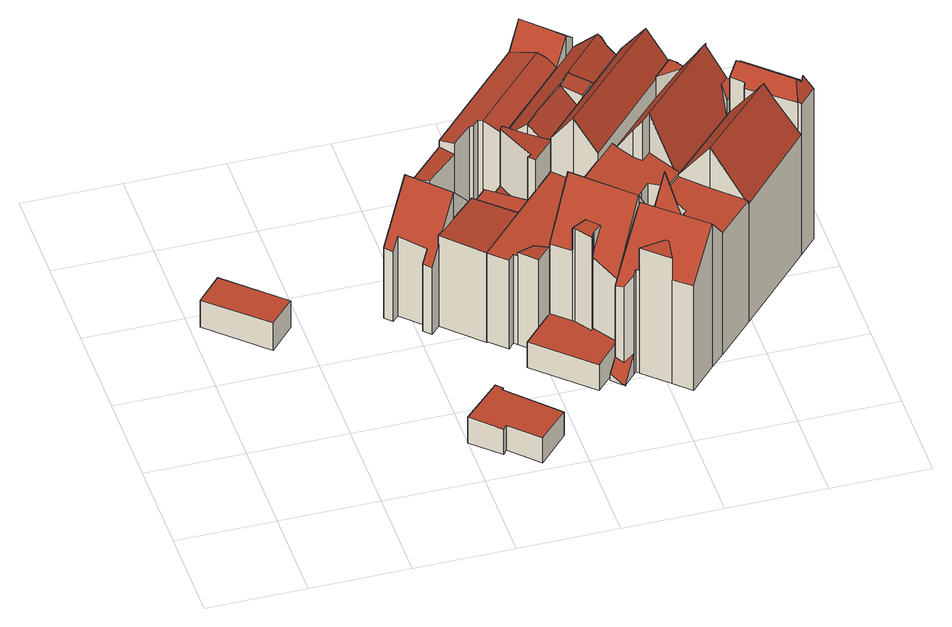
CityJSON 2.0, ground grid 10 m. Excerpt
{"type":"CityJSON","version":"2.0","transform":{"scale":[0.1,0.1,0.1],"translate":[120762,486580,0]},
"CityObjects":{
"building1":{"type":"Building","attributes":{"b3_dak_type":"horizontal","b3_extrusie":"standard","b3_h_dak_50p":3.59,"b3_h_dak_70p":3.61,"b3_h_dak_max":3.82,"b3_h_dak_min":3.4,"b3_h_maaiveld":0.434,"b3_is_glas_dak":false,"b3_kas_warenhuis":false,"b3_kwaliteitsindicator":true,"b3_mutatie_ahn3_ahn4":false,"b3_mutatie_ahn4_ahn5":false,"b3_n_nok":0,"b3_n_vlakken":1,"b3_opp_buitenmuur":70.74,"b3_opp_dak_plat":27.39,"b3_opp_dak_schuin":0,"b3_opp_grond":27.39,"b3_opp_scheidingsmuur":0,"b3_rmse_lod12":0.0764,"b3_rmse_lod13":0.0764,"b3_rmse_lod22":0.0732,"b3_t_run":15,"b3_val3dity_lod12":"[]","b3_val3dity_lod13":"[]","b3_val3dity_lod22":"[]","b3_volume_lod12":87.22,"b3_volume_lod13":87.22,"b3_volume_lod22":86.95,"geconstateerd":false,"oorspronkelijkbouwjaar":1005,"status":"Pand in gebruik"},"children":["building1-1"]},
"building1-1":{"type":"BuildingPart","parents":["building1"],"geometry":[{"type":"Solid","lod":"2.2","boundaries":[[[[0,1,2,3]],[[4,1,0,5]],[[5,0,3,6]],[[7,2,1,4]],[[6,3,2,7]],[[6,7,4,5]]]],"semantics":{"surfaces":[{"type":"GroundSurface"},{"type":"WallSurface","on_footprint_edge":true},{"type":"RoofSurface","b3_azimut":28.34,"b3_h_dak_50p":3.6,"b3_h_dak_70p":3.62,"b3_h_dak_max":3.65,"b3_h_dak_min":3.56,"b3_hellingshoek":1.07}],"values":[[0,1,1,1,1,2]]}}]},
"building2":{"type":"Building","attributes":{"b3_bag_bag_overlap":0,"b3_dak_type":"slanted","b3_extrusie":"standard","b3_h_dak_50p":3.53,"b3_h_dak_70p":3.56,"b3_h_dak_max":3.8,"b3_h_dak_min":3.47,"b3_h_maaiveld":0.59,"b3_is_glas_dak":false,"b3_kas_warenhuis":false,"b3_kwaliteitsindicator":true,"b3_mutatie_ahn3_ahn4":false,"b3_mutatie_ahn4_ahn5":false,"b3_n_nok":0,"b3_n_vlakken":4,"b3_opp_buitenmuur":65.7,"b3_opp_dak_plat":35.5,"b3_opp_dak_schuin":0,"b3_opp_grond":35.47,"b3_opp_scheidingsmuur":10.49,"b3_rmse_lod12":0.525,"b3_rmse_lod13":0.525,"b3_rmse_lod22":0.506,"b3_t_run":20,"b3_val3dity_lod12":"[]","b3_val3dity_lod13":"[]","b3_val3dity_lod22":"[]","b3_volume_lod12":106.03,"b3_volume_lod13":106.03,"b3_volume_lod22":105.25,"geconstateerd":false,"oorspronkelijkbouwjaar":1685,"status":"Pand in gebruik"},"children":["building2-1"]},
"building2-1":{"type":"BuildingPart","parents":["building2"],"geometry":[{"type":"Solid","lod":"2.2","boundaries":[[[[8,9,10,11,12,13,14,15]],[[16,9,8,17]],[[18,13,12,19]],[[19,12,11,20]],[[20,11,10,21]],[[21,10,9,16]],[[22,14,13,18]],[[17,8,15,23]],[[23,15,14,22]],[[23,22,18,19,20,21,16,17]]]],"semantics":{"surfaces":[{"type":"GroundSurface"},{"type":"WallSurface","on_footprint_edge":true},{"type":"RoofSurface","b3_azimut":63.09,"b3_h_dak_50p":3.55,"b3_h_dak_70p":3.59,"b3_h_dak_max":3.68,"b3_h_dak_min":3.44,"b3_hellingshoek":2.02}],"values":[[0,1,1,1,1,1,1,1,1,2]]}}]},
"building3":{"type":"Building","attributes":{"b3_bag_bag_overlap":0,"b3_bouwlagen":5,"b3_dak_type":"slanted","b3_extrusie":"standard","b3_h_dak_50p":14,"b3_h_dak_70p":14.33,"b3_h_dak_max":16.29,"b3_h_dak_min":8.26,"b3_h_maaiveld":0.683,"b3_h_nok":16.31,"b3_is_glas_dak":false,"b3_kas_warenhuis":false,"b3_kwaliteitsindicator":true,"b3_mutatie_ahn3_ahn4":false,"b3_mutatie_ahn4_ahn5":false,"b3_n_nok":3,"b3_n_vlakken":9,"b3_opp_buitenmuur":298.43,"b3_opp_dak_plat":7.51,"b3_opp_dak_schuin":152.8,"b3_opp_grond":129.22,"b3_opp_scheidingsmuur":626.88,"b3_rmse_lod12":2.26,"b3_rmse_lod13":2.26,"b3_rmse_lod22":0.682,"b3_t_run":110,"b3_val3dity_lod12":"[]","b3_val3dity_lod13":"[]","b3_val3dity_lod22":"[]","b3_volume_lod12":1761.69,"b3_volume_lod13":1761.69,"b3_volume_lod22":1629.63,"geconstateerd":false,"oorspronkelijkbouwjaar":1680,"status":"Pand in gebruik"},"children":["building3-1"]},
"building3-1":{"type":"BuildingPart","parents":["building3"],"geometry":[{"type":"Solid","lod":"2.2","boundaries":[[[[24,25,26,27,28,29,30,31,32,33,34,35,36,37,38,39,40,41,42,43,44,45]],[[46,25,24,47]],[[48,26,25,46]],[[49,40,39,50]],[[51,45,44,52]],[[53,27,26,48]],[[54,32,31,55]],[[50,39,38,56]],[[56,38,37,57]],[[57,37,36,58]],[[58,36,35,59]],[[60,54,61,62]],[[62,61,63,64,65]],[[66,30,29,67]],[[67,29,28,68]],[[68,28,27,53]],[[47,24,45,51]],[[69,41,40,49]],[[70,33,32,54,60]],[[71,34,33,70]],[[72,73,42,41,69]],[[65,64,73,72]],[[52,44,43,74]],[[75,76,70]],[[76,75,77]],[[59,35,34,71]],[[78,79,63,61]],[[74,43,42,73]],[[55,31,30,66]],[[79,78,80]],[[47,51,66,67,68,53,48,46]],[[75,70,60,62,65,72,69,49]],[[56,77,75,49,50]],[[57,71,70,76,77,56]],[[80,78,61,54,55]],[[79,80,55,66,51,52,74,73,64,63]],[[71,57,58,59]]]],"semantics":{"surfaces":[{"type":"GroundSurface"},{"type":"WallSurface","on_footprint_edge":true},{"type":"WallSurface","on_footprint_edge":false},{"type":"RoofSurface","b3_azimut":219.35,"b3_h_dak_50p":12.47,"b3_h_dak_70p":13.46,"b3_h_dak_max":15.2,"b3_h_dak_min":9.17,"b3_hellingshoek":53.24},{"type":"RoofSurface","b3_azimut":311.98,"b3_h_dak_50p":14.13,"b3_h_dak_70p":14.28,"b3_h_dak_max":14.69,"b3_h_dak_min":13.72,"b3_hellingshoek":15.28},{"type":"RoofSurface","b3_azimut":134.61,"b3_h_dak_50p":14.29,"b3_h_dak_70p":14.43,"b3_h_dak_max":14.69,"b3_h_dak_min":13.79,"b3_hellingshoek":19.83},{"type":"RoofSurface","b3_azimut":222.11,"b3_h_dak_50p":15.47,"b3_h_dak_70p":15.97,"b3_h_dak_max":16.71,"b3_h_dak_min":14.03,"b3_hellingshoek":53.37},{"type":"RoofSurface","b3_azimut":139.95,"b3_h_dak_50p":12.96,"b3_h_dak_70p":12.97,"b3_h_dak_max":14.11,"b3_h_dak_min":12.93,"b3_hellingshoek":1.68},{"type":"RoofSurface","b3_azimut":45.44,"b3_h_dak_50p":11.64,"b3_h_dak_70p":12.93,"b3_h_dak_max":15.2,"b3_h_dak_min":4.63,"b3_hellingshoek":47.82},{"type":"RoofSurface","b3_azimut":44.76,"b3_h_dak_50p":15.61,"b3_h_dak_70p":15.94,"b3_h_dak_max":16.66,"b3_h_dak_min":14.96,"b3_hellingshoek":42.48}],"values":[[0,1,1,1,1,1,1,1,1,1,1,2,2,1,1,1,1,1,1,1,1,2,1,2,2,1,2,1,1,2,3,4,5,6,7,8,9]]}}]},
"building4":{"type":"Building","attributes":{"b3_bag_bag_overlap":0,"b3_bouwlagen":5,"b3_dak_type":"slanted","b3_extrusie":"standard","b3_h_dak_50p":14.12,"b3_h_dak_70p":15.13,"b3_h_dak_max":16.25,"b3_h_dak_min":8.16,"b3_h_maaiveld":0.748,"b3_h_nok":16.4,"b3_is_glas_dak":false,"b3_kas_warenhuis":false,"b3_kwaliteitsindicator":true,"b3_mutatie_ahn3_ahn4":false,"b3_mutatie_ahn4_ahn5":false,"b3_n_nok":4,"b3_n_vlakken":13,"b3_opp_buitenmuur":237.11,"b3_opp_dak_plat":22.04,"b3_opp_dak_schuin":141.27,"b3_opp_grond":135.4,"b3_opp_scheidingsmuur":600.98,"b3_rmse_lod12":3.31,"b3_rmse_lod13":1.75,"b3_rmse_lod22":1.22,"b3_t_run":61,"b3_val3dity_lod12":"[]","b3_val3dity_lod13":"[]","b3_val3dity_lod22":"[]","b3_volume_lod12":1949.41,"b3_volume_lod13":1780.77,"b3_volume_lod22":1694.96,"geconstateerd":false,"oorspronkelijkbouwjaar":1680,"status":"Pand in gebruik"},"children":["building4-1"]},
"building4-1":{"type":"BuildingPart","parents":["building4"],"geometry":[{"type":"Solid","lod":"2.2","boundaries":[[[[81,82,83,84,85,86,87,88,89,90,91,92,93,94,95,96,36]],[[97,98,99]],[[100,101,99]],[[102,85,84,103]],[[104,92,91,105]],[[106,81,36,107]],[[108,88,87,109]],[[110,111,89,88,108,112]],[[113,114,98,97]],[[115,116,117]],[[116,118,119]],[[112,108,119]],[[107,36,96,120]],[[121,122,123,124]],[[125,126,122,121,127]],[[127,121,111,110]],[[128,129,93,92,104]],[[124,123,94,93,129]],[[118,116,115,130]],[[120,131,130]],[[131,120,96,95,132,133]],[[134,90,89,111]],[[101,86,85,102]],[[135,109,87,86,101,100]],[[136,134,129,128]],[[105,91,90,134,136]],[[137,83,82,138]],[[103,84,83,137]],[[138,82,81,106]],[[139,140,141,142]],[[142,141,114,113]],[[109,135,140]],[[140,139,117]],[[132,95,94,123]],[[133,132,126,125]],[[140,117,116,119,108,109]],[[129,134,111,121,124]],[[105,136,128,104]],[[138,106,97,99,101,102,103,137]],[[140,135,100,99,98,114,141]],[[117,139,142,113,97,106,107,120,130,115]],[[126,132,123,122]],[[133,125,127,110,112,119,118,130,131]]]],"semantics":{"surfaces":[{"type":"GroundSurface"},{"type":"WallSurface","on_footprint_edge":false},{"type":"WallSurface","on_footprint_edge":true},{"type":"RoofSurface","b3_azimut":134.47,"b3_h_dak_50p":15.23,"b3_h_dak_70p":15.62,"b3_h_dak_max":16.34,"b3_h_dak_min":13.79,"b3_hellingshoek":45.55},{"type":"RoofSurface","b3_azimut":96.55,"b3_h_dak_50p":10.21,"b3_h_dak_70p":10.22,"b3_h_dak_max":15.35,"b3_h_dak_min":10.16,"b3_hellingshoek":0.814},{"type":"RoofSurface","b3_azimut":48.67,"b3_h_dak_50p":11.32,"b3_h_dak_70p":11.41,"b3_h_dak_max":11.56,"b3_h_dak_min":11.08,"b3_hellingshoek":3.71},{"type":"RoofSurface","b3_azimut":134.47,"b3_h_dak_50p":15.49,"b3_h_dak_70p":15.89,"b3_h_dak_max":16.62,"b3_h_dak_min":14.05,"b3_hellingshoek":45.55},{"type":"RoofSurface","b3_azimut":130.06,"b3_h_dak_50p":16.02,"b3_h_dak_70p":16.08,"b3_h_dak_max":16.38,"b3_h_dak_min":15.84,"b3_hellingshoek":9.21},{"type":"RoofSurface","b3_azimut":313.1,"b3_h_dak_50p":14.87,"b3_h_dak_70p":15.46,"b3_h_dak_max":16.62,"b3_h_dak_min":13.36,"b3_hellingshoek":45.05},{"type":"RoofSurface","b3_azimut":140.08,"b3_h_dak_50p":8.19,"b3_h_dak_70p":8.22,"b3_h_dak_max":15.28,"b3_h_dak_min":8.05,"b3_hellingshoek":2.52},{"type":"RoofSurface","b3_azimut":45.31,"b3_h_dak_50p":15.16,"b3_h_dak_70p":15.22,"b3_h_dak_max":15.62,"b3_h_dak_min":15.03,"b3_hellingshoek":5.07}],"values":[[0,1,1,2,2,2,2,2,1,1,1,1,2,1,1,1,2,2,1,1,2,2,2,2,1,2,2,2,2,1,1,1,1,2,1,3,4,5,6,7,8,9,10]]}}]},
"building5":{"type":"Building","attributes":{"b3_bag_bag_overlap":0,"b3_bouwlagen":5,"b3_dak_type":"slanted","b3_extrusie":"standard","b3_h_dak_50p":16.05,"b3_h_dak_70p":17.24,"b3_h_dak_max":18.85,"b3_h_dak_min":11.44,"b3_h_maaiveld":0.762,"b3_h_nok":18.97,"b3_is_glas_dak":false,"b3_kas_warenhuis":false,"b3_kwaliteitsindicator":true,"b3_mutatie_ahn3_ahn4":false,"b3_mutatie_ahn4_ahn5":false,"b3_n_nok":4,"b3_n_vlakken":13,"b3_opp_buitenmuur":239.05,"b3_opp_dak_plat":58.06,"b3_opp_dak_schuin":121.8,"b3_opp_grond":132.31,"b3_opp_scheidingsmuur":631.43,"b3_rmse_lod12":4.26,"b3_rmse_lod13":2.11,"b3_rmse_lod22":1.72,"b3_t_run":53,"b3_val3dity_lod12":"[]","b3_val3dity_lod13":"[]","b3_val3dity_lod22":"[]","b3_volume_lod12":2177.32,"b3_volume_lod13":1873.65,"b3_volume_lod22":1831.99,"geconstateerd":false,"oorspronkelijkbouwjaar":1905,"status":"Pand in gebruik"},"children":["building5-1"]},
"building5-1":{"type":"BuildingPart","parents":["building5"],"geometry":[{"type":"Solid","lod":"2.2","boundaries":[[[[143,144,145,146,147,148,149,150,151,152,153]],[[154,144,143,155,156]],[[156,155,157,158]],[[105,153,152,159]],[[159,152,151,160]],[[161,145,144,154]],[[162,146,145,161]],[[155,143,153,105]],[[160,151,150,163]],[[164,163,150,149,165]],[[166,167,168,169]],[[170,171,147,146,162]],[[165,149,148,167,166]],[[167,148,147,171]],[[158,157,171,170]],[[169,168,163,164]],[[169,164,165,166]],[[158,161,154,156]],[[161,158,170,162]],[[163,168,167,171,157,155,105,159,160]]]],"semantics":{"surfaces":[{"type":"GroundSurface"},{"type":"WallSurface","on_footprint_edge":true},{"type":"WallSurface","on_footprint_edge":false},{"type":"RoofSurface","b3_azimut":178.18,"b3_h_dak_50p":11.88,"b3_h_dak_70p":11.91,"b3_h_dak_max":11.95,"b3_h_dak_min":11.83,"b3_hellingshoek":4.32},{"type":"RoofSurface","b3_azimut":313.92,"b3_h_dak_50p":17.03,"b3_h_dak_70p":17.83,"b3_h_dak_max":19.42,"b3_h_dak_min":15.11,"b3_hellingshoek":53.85},{"type":"RoofSurface","b3_azimut":134.21,"b3_h_dak_50p":17.53,"b3_h_dak_70p":18.35,"b3_h_dak_max":19.42,"b3_h_dak_min":15.66,"b3_hellingshoek":52.94},{"type":"RoofSurface","b3_azimut":147.33,"b3_h_dak_50p":11.51,"b3_h_dak_70p":11.53,"b3_h_dak_max":18.78,"b3_h_dak_min":11.45,"b3_hellingshoek":1.02}],"values":[[0,1,2,1,1,1,1,1,1,1,2,1,1,1,2,2,3,4,5,6]]}}]},
"building6":{"type":"Building","attributes":{"b3_bag_bag_overlap":0,"b3_dak_type":"slanted","b3_extrusie":"standard","b3_h_dak_50p":15.51,"b3_h_dak_70p":16.85,"b3_h_dak_max":19.32,"b3_h_dak_min":3.7,"b3_h_maaiveld":0.561,"b3_h_nok":19.47,"b3_is_glas_dak":false,"b3_kas_warenhuis":false,"b3_kwaliteitsindicator":true,"b3_mutatie_ahn3_ahn4":false,"b3_mutatie_ahn4_ahn5":false,"b3_n_nok":3,"b3_n_vlakken":17,"b3_opp_buitenmuur":335.56,"b3_opp_dak_plat":82.2,"b3_opp_dak_schuin":248.74,"b3_opp_grond":212.28,"b3_opp_scheidingsmuur":649.9,"b3_rmse_lod12":5.11,"b3_rmse_lod13":1.92,"b3_rmse_lod22":0.795,"b3_t_run":109,"b3_val3dity_lod12":"[]","b3_val3dity_lod13":"[]","b3_val3dity_lod22":"[]","b3_volume_lod12":3416.09,"b3_volume_lod13":3051.4,"b3_volume_lod22":2867.8,"geconstateerd":false,"oorspronkelijkbouwjaar":1685,"status":"Pand in gebruik"},"children":["building6-1"]},
"building6-1":{"type":"BuildingPart","parents":["building6"],"geometry":[{"type":"Solid","lod":"2.2","boundaries":[[[[172,173,174,175,176,177,178,179,180,181,182,183,184,185,186,187,188,189,190,191]],[[192,193,179,178,194]],[[195,196,197]],[[198,199,197]],[[200,201,199,198]],[[202,182,181,203]],[[203,181,180,204]],[[205,206,207]],[[204,180,179,193]],[[208,209,210]],[[211,212,201,200]],[[213,189,188,214]],[[215,216,190,189,213,217]],[[218,187,186,219,220]],[[221,214,188,187,218]],[[222,223,214,221]],[[224,202,225,226]],[[226,227,228]],[[229,173,172,230]],[[194,178,177,231]],[[231,177,176,232]],[[196,175,174,233]],[[234,184,183,235]],[[236,233,174,173,229]],[[237,191,190,216]],[[233,236,238]],[[239,240,241]],[[212,211,241]],[[235,183,182,202,224]],[[242,243,244,245]],[[245,244,246,247,248]],[[227,226,225,243,242]],[[220,219,249]],[[219,186,185,239]],[[240,239,185,184,234]],[[206,205,250,251]],[[252,253,223,222]],[[254,255,253,252]],[[256,237,257,258]],[[258,257,216,215]],[[191,237,256]],[[230,172,191,256]],[[248,247,209,208]],[[247,246,193,192]],[[259,232,176,175,196,195]],[[260,261,255,254]],[[217,213,261,260]],[[251,250,232,259]],[[234,235,194,231,205,207]],[[248,208,210,228,227,242,245]],[[254,252,222,221,218,220,249]],[[216,257,237]],[[230,238,236,229]],[[198,258,215,217,260,254,249,219,239,241,211,200]],[[193,246,244,243,225,202,203,204]],[[247,192,194,235,224,226,228,210,209]],[[251,259,195,197,199,201,212,241,240,234,207,206]],[[261,213,214,223,253,255]],[[232,250,205,231]],[[258,198,197,196,233,238,230,256]]]],"semantics":{"surfaces":[{"type":"GroundSurface"},{"type":"WallSurface","on_footprint_edge":true},{"type":"WallSurface","on_footprint_edge":false},{"type":"RoofSurface","b3_azimut":44.11,"b3_h_dak_50p":15.5,"b3_h_dak_70p":16.54,"b3_h_dak_max":18.73,"b3_h_dak_min":11.59,"b3_hellingshoek":57.84},{"type":"RoofSurface","b3_azimut":142.71,"b3_h_dak_50p":15.03,"b3_h_dak_70p":15.03,"b3_h_dak_max":15.27,"b3_h_dak_min":15,"b3_hellingshoek":1.26},{"type":"RoofSurface","b3_azimut":243.73,"b3_h_dak_50p":16.12,"b3_h_dak_70p":16.13,"b3_h_dak_max":16.14,"b3_h_dak_min":16.07,"b3_hellingshoek":1.57},{"type":"RoofSurface","b3_azimut":40.56,"b3_h_dak_50p":3.41,"b3_h_dak_70p":3.41,"b3_h_dak_max":3.42,"b3_h_dak_min":3.41,"b3_hellingshoek":5.39},{"type":"RoofSurface","b3_azimut":314.24,"b3_h_dak_50p":16.18,"b3_h_dak_70p":16.19,"b3_h_dak_max":16.51,"b3_h_dak_min":16.16,"b3_hellingshoek":1.59},{"type":"RoofSurface","b3_azimut":313.95,"b3_h_dak_50p":16.42,"b3_h_dak_70p":17.56,"b3_h_dak_max":19.96,"b3_h_dak_min":13.29,"b3_hellingshoek":57.92},{"type":"RoofSurface","b3_azimut":229.99,"b3_h_dak_50p":3.75,"b3_h_dak_70p":3.76,"b3_h_dak_max":15.03,"b3_h_dak_min":3.72,"b3_hellingshoek":0.595},{"type":"RoofSurface","b3_azimut":224.82,"b3_h_dak_50p":15.84,"b3_h_dak_70p":16.99,"b3_h_dak_max":18.73,"b3_h_dak_min":11.8,"b3_hellingshoek":58.37},{"type":"RoofSurface","b3_azimut":172.94,"b3_h_dak_50p":14.83,"b3_h_dak_70p":14.84,"b3_h_dak_max":19.47,"b3_h_dak_min":14.82,"b3_hellingshoek":0.146},{"type":"RoofSurface","b3_azimut":40.56,"b3_h_dak_50p":3.38,"b3_h_dak_70p":3.38,"b3_h_dak_max":16.14,"b3_h_dak_min":3.38,"b3_hellingshoek":5.39},{"type":"RoofSurface","b3_azimut":15.9,"b3_h_dak_50p":11.6,"b3_h_dak_70p":11.72,"b3_h_dak_max":14.83,"b3_h_dak_min":11.37,"b3_hellingshoek":15.56},{"type":"RoofSurface","b3_azimut":134.05,"b3_h_dak_50p":17.07,"b3_h_dak_70p":18.21,"b3_h_dak_max":19.96,"b3_h_dak_min":13.91,"b3_hellingshoek":56.47}],"values":[[0,1,2,2,2,1,1,2,1,2,2,1,1,1,1,2,2,2,1,1,1,1,1,1,1,2,2,2,1,2,2,2,2,1,1,2,2,2,2,2,1,1,2,2,1,2,2,2,3,4,5,6,7,8,9,10,11,12,13,14]]}}]},
"building7":{"type":"Building","attributes":{"b3_bag_bag_overlap":0,"b3_dak_type":"slanted","b3_extrusie":"standard","b3_h_dak_50p":16.29,"b3_h_dak_70p":17.54,"b3_h_dak_max":19.52,"b3_h_dak_min":13.67,"b3_h_maaiveld":0.248,"b3_h_nok":19.58,"b3_is_glas_dak":false,"b3_kas_warenhuis":false,"b3_kwaliteitsindicator":false,"b3_mutatie_ahn3_ahn4":false,"b3_mutatie_ahn4_ahn5":false,"b3_n_nok":5,"b3_n_vlakken":22,"b3_opp_buitenmuur":490.41,"b3_opp_dak_plat":38.33,"b3_opp_dak_schuin":250.25,"b3_opp_grond":185.97,"b3_opp_scheidingsmuur":544.46,"b3_rmse_lod12":3.87,"b3_rmse_lod13":2.78,"b3_rmse_lod22":1.68,"b3_t_run":198,"b3_val3dity_lod12":"[]","b3_val3dity_lod13":"[]","b3_val3dity_lod22":"[302]","b3_volume_lod12":3197.22,"b3_volume_lod13":3130.8,"b3_volume_lod22":2961.01,"geconstateerd":false,"oorspronkelijkbouwjaar":1690,"status":"Pand in gebruik"},"children":["building7-1"]},
"building7-1":{"type":"BuildingPart","parents":["building7"],"geometry":[{"type":"MultiSurface","lod":"2.2","boundaries":[[[262,263,264,265,266,267,268,269,270,271,272,273,274,275,276,277,278,279,280,281,282]],[[283,284,285]],[[286,275,274,287]],[[287,274,273,288]],[[289,290,278,277,291]],[[291,277,276,292]],[[293,294,295]],[[296,297,295]],[[298,272,271,294,293]],[[299,300,301,284,283]],[[288,273,272,298]],[[302,269,268,303,304]],[[303,268,267,305]],[[306,280,307]],[[279,308,307]],[[309,282,281,310,311]],[[311,310,312,313]],[[310,281,280,306]],[[313,312,290,289]],[[278,290,279]],[[304,303,314]],[[297,296,315]],[[316,317,318]],[[319,320,321]],[[322,316,321]],[[323,324,270,269,302]],[[317,316,322,324,323]],[[294,271,270,324]],[[325,326,263,262,327,328]],[[300,299,329]],[[326,325,329]],[[315,264,263,326]],[[292,330,331]],[[330,292,276,275,286,332]],[[332,286,333]],[[284,301,334]],[[328,327,334]],[[327,262,282,309]],[[335,336,337]],[[320,319,337]],[[338,339,336,335]],[[340,265,264,315]],[[341,340,339,338]],[[342,266,265,340,341]],[[305,267,266,342]],[[308,279,290,312,310,306,307]],[[317,323,302,304,314,343,318]],[[294,324,322,321,320,296,295]],[[326,329,299,283,285,298,293,295,297,315]],[[332,333,331,330]],[[328,334,301,300,329,325]],[[288,309,311,313,289,291,292,331,333,286,287]],[[339,340,315,296,320,337,336]],[[342,341,338,335,337,319,321,316,318,343]],[[305,342,343,314,303]],[[309,288,298,285,284,334,327]]],"semantics":{"surfaces":[{"type":"GroundSurface"},{"type":"WallSurface","on_footprint_edge":false},{"type":"WallSurface","on_footprint_edge":true},{"type":"RoofSurface","b3_azimut":202.44,"b3_h_dak_50p":1.72,"b3_h_dak_70p":2.15,"b3_h_dak_max":2.62,"b3_h_dak_min":0.569,"b3_hellingshoek":57.5},{"type":"RoofSurface","b3_azimut":137.45,"b3_h_dak_50p":18.87,"b3_h_dak_70p":19.2,"b3_h_dak_max":19.56,"b3_h_dak_min":18.49,"b3_hellingshoek":44.19},{"type":"RoofSurface","b3_azimut":134.58,"b3_h_dak_50p":17.19,"b3_h_dak_70p":18.48,"b3_h_dak_max":19.87,"b3_h_dak_min":14.5,"b3_hellingshoek":51.63},{"type":"RoofSurface","b3_azimut":329.58,"b3_h_dak_50p":14.77,"b3_h_dak_70p":14.8,"b3_h_dak_max":19.05,"b3_h_dak_min":14.63,"b3_hellingshoek":1.41},{"type":"RoofSurface","b3_azimut":334.21,"b3_h_dak_50p":15.29,"b3_h_dak_70p":15.3,"b3_h_dak_max":15.52,"b3_h_dak_min":15.27,"b3_hellingshoek":1.35},{"type":"RoofSurface","b3_azimut":202.44,"b3_h_dak_50p":14.75,"b3_h_dak_70p":15.47,"b3_h_dak_max":17.52,"b3_h_dak_min":13.27,"b3_hellingshoek":57.5},{"type":"RoofSurface","b3_azimut":224.29,"b3_h_dak_50p":15.48,"b3_h_dak_70p":16.39,"b3_h_dak_max":17.77,"b3_h_dak_min":11.53,"b3_hellingshoek":51.72},{"type":"RoofSurface","b3_azimut":314.36,"b3_h_dak_50p":16.69,"b3_h_dak_70p":17.72,"b3_h_dak_max":19.87,"b3_h_dak_min":14.16,"b3_hellingshoek":54.21},{"type":"RoofSurface","b3_azimut":224.81,"b3_h_dak_50p":19.28,"b3_h_dak_70p":19.53,"b3_h_dak_max":19.81,"b3_h_dak_min":18.51,"b3_hellingshoek":35.96},{"type":"RoofSurface","b3_azimut":42.77,"b3_h_dak_50p":19.07,"b3_h_dak_70p":19.2,"b3_h_dak_max":19.8,"b3_h_dak_min":18.53,"b3_hellingshoek":38.31},{"type":"RoofSurface","b3_azimut":42.1,"b3_h_dak_50p":15.41,"b3_h_dak_70p":16.1,"b3_h_dak_max":17.77,"b3_h_dak_min":13.13,"b3_hellingshoek":51.85}],"values":[0,1,2,2,2,2,1,1,2,1,2,2,2,2,2,2,1,2,1,2,1,1,1,1,1,2,1,2,2,1,1,2,1,2,1,1,1,2,1,1,1,2,1,2,2,3,4,5,6,7,8,9,10,11,12,13]}}]}
},
"vertices":[
[89,257,4],[64,230,4],[9,281,4],[34,308,4],[64,230,37],[89,257,36],[34,308,36],[9,281,36],
[240,82,6],[286,36,6],[256,4,6],[229,31,6],[225,26,6],[198,51,6],[236,90,6],[242,84,6],[286,36,34],[240,82,35],[198,51,37],[225,26,36],[229,31,36],[256,4,36],[236,90,35],[242,84,35],
[210,207,7],[203,214,7],[209,220,7],[187,241,7],[181,235,7],[174,242,7],[203,272,7],[215,285,7],[251,322,7],[348,423,7],[361,437,7],[371,447,7],[406,414,7],[397,403,7],[384,390,7],[310,313,7],[295,328,7],[291,332,7],[285,326,7],[267,306,7],[286,287,7],[240,239,7],[203,214,88],[210,207,87],[209,220,100],[295,328,146],[310,313,138],[240,239,145],[286,287,71],[187,241,103],[251,322,130],[215,285,130],[384,390,138],[397,403,163],[406,414,150],[371,447,151],[251,322,138],[262,309,129],[262,309,142],[262,309,73],[281,327,44],[281,327,143],[203,272,149],[174,242,92],[181,235,91],[291,332,144],[348,423,139],[361,437,164],[285,326,144],[285,326,42],[267,306,72],[370,407,146],[370,407,142],[377,401,143],[229,279,129],[229,279,122],[216,284,130],
[425,396,7],[428,394,7],[431,389,7],[437,385,7],[443,380,7],[403,338,7],[389,323,7],[346,278,7],[323,253,7],[302,232,7],[255,182,7],[219,217,7],[265,265,7],[283,284,7],[305,307,7],[308,310,7],[384,353,163],[384,353,162],[385,352,162],[403,338,158],[403,338,139],[443,380,140],[437,385,148],[219,217,116],[255,182,115],[425,396,164],[406,414,138],[346,278,137],[389,323,138],[323,253,153],[323,253,102],[346,278,151],[382,351,163],[382,351,162],[327,293,163],[327,293,162],[341,308,163],[327,293,151],[336,286,151],[308,310,137],[317,258,102],[317,258,80],[283,284,82],[283,284,102],[321,262,153],[321,262,80],[317,258,154],[265,265,111],[265,265,102],[318,301,151],[308,310,151],[305,307,82],[305,307,151],[302,232,102],[389,323,158],[302,232,111],[431,389,155],[428,394,161],[372,338,164],[372,338,162],[376,343,162],[376,343,164],
[344,275,8],[443,380,8],[461,362,8],[479,346,8],[380,242,8],[311,169,8],[297,155,8],[281,170,8],[278,173,8],[272,166,8],[255,182,8],[443,380,155],[344,275,116],[344,275,156],[361,259,115],[361,259,189],[272,166,115],[278,173,115],[461,362,190],[479,346,158],[281,170,115],[281,170,119],[297,155,118],[311,169,119],[311,169,114],[298,175,115],[298,175,119],[380,242,156],[380,242,115],
[522,305,6],[533,295,6],[513,274,6],[447,204,6],[431,188,6],[417,173,6],[390,145,6],[360,114,6],[335,88,6],[281,138,6],[312,170,6],[337,196,6],[351,212,6],[399,262,6],[460,326,6],[479,346,6],[485,340,6],[495,331,6],[506,320,6],[514,312,6],[360,114,113],[360,114,38],[390,145,182],[447,204,148],[447,204,137],[443,211,148],[428,239,195],[428,239,148],[419,230,195],[419,230,148],[312,170,38],[281,138,37],[335,88,37],[405,187,117],[405,187,148],[392,172,148],[346,142,150],[346,142,129],[355,150,150],[412,237,180],[412,237,148],[495,331,34],[485,340,34],[506,320,195],[506,320,34],[495,331,170],[479,346,161],[460,326,136],[460,326,161],[485,340,161],[484,340,161],[484,340,34],[312,170,122],[329,154,38],[329,154,123],[329,154,150],[344,162,150],[533,295,162],[522,305,162],[417,173,120],[431,188,115],[513,274,139],[351,212,148],[337,196,182],[513,274,162],[514,312,34],[514,297,162],[399,262,137],[399,262,148],[402,255,148],[331,152,150],[331,152,38],[342,136,38],[342,136,150],[344,139,38],[344,139,123],[344,139,150],[485,330,161],[414,197,113],[414,197,148],[489,333,161],[489,333,34],[488,333,161],[488,333,34],[514,312,177],[505,319,34],[505,319,195],[431,188,148],[491,330,167],[491,330,34],
[412,169,2],[426,183,2],[444,202,2],[517,278,2],[526,288,2],[533,295,2],[579,251,2],[587,243,2],[570,225,2],[496,147,2],[460,109,2],[446,95,2],[420,68,2],[404,83,2],[379,106,2],[376,108,2],[374,106,2],[362,93,2],[350,103,2],[357,110,2],[391,146,2],[434,148,147],[434,148,135],[436,132,148],[404,83,127],[420,68,128],[446,95,175],[374,106,121],[374,106,27],[376,108,126],[379,106,126],[496,147,148],[496,147,144],[494,150,148],[468,176,195],[468,176,147],[460,109,149],[437,150,147],[437,150,129],[434,148,124],[587,243,184],[579,251,189],[579,251,195],[533,295,188],[350,103,10],[360,94,2],[362,93,1],[391,146,173],[357,110,23],[357,110,109],[364,104,20],[364,104,111],[576,245,193],[444,202,146],[567,227,185],[567,227,186],[568,230,187],[541,250,184],[541,250,195],[547,244,184],[567,227,151],[570,225,183],[570,225,147],[426,183,171],[426,183,147],[412,169,133],[412,169,142],[432,164,147],[379,106,153],[405,110,153],[404,83,153],[408,108,153],[422,159,134],[526,262,183],[526,262,169],[534,255,183],[528,267,186],[528,267,165],[517,278,144],[517,278,186],[526,288,196],[571,245,197]
]}
